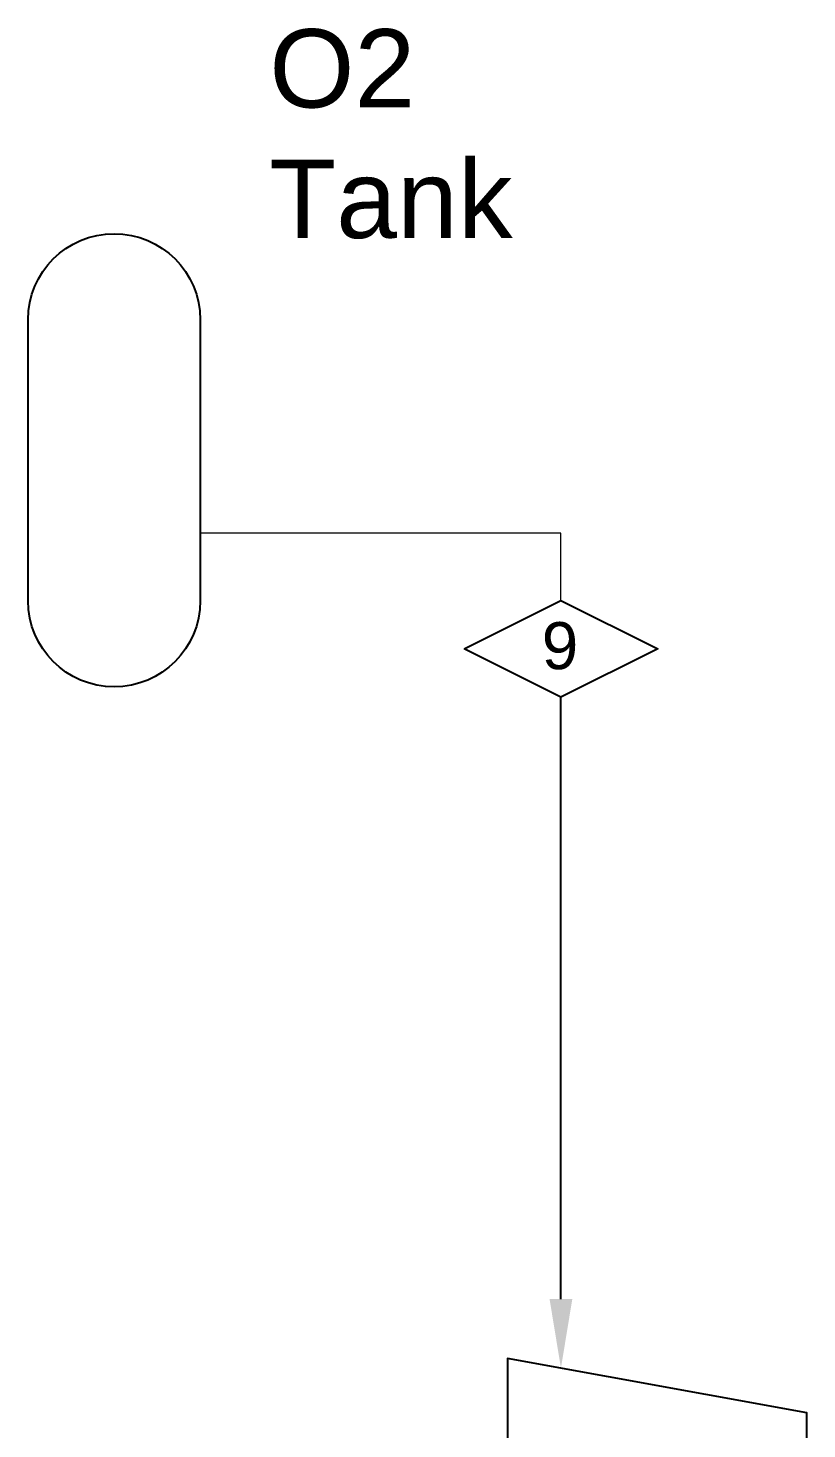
# Model space of a CAD drawing. Header units: millimetres. Extents: x 0 to 796, y 0 to 327.
# Drawn here: x 83.11 to 107.96, y 115.72 to 160.44 of the extents above; entities that cross this region are included whole.
import ezdxf
from ezdxf import colors
from ezdxf.entities.mleader import LeaderData, LeaderLine
from ezdxf.enums import TextEntityAlignment as Align
from ezdxf.math import Vec2, Vec3

# ---------------------------------------------------------------- set-up
doc = ezdxf.new("R2010")
doc.units = ezdxf.units.MM
doc.header["$LTSCALE"] = 0.25
doc.header["$MEASUREMENT"] = 0
doc.styles.get("Standard").update_dxf_attribs({"font": 'arial.ttf', "height": 1.5})

# ---------------------------------------------------------------- blocks, each defined once
blk = doc.blocks.new('Compressor')
blk.add_lwpolyline([(1.458, 1.848), (1.458, 3.43), (-7.223, 5.012), (-7.223, 1.848), (-7.223, -1.316), (1.458, 0.266)], close=True)
blk = doc.blocks.new('Vessel')
blk.add_lwpolyline([(4.231, 4.422), (4.231, 2.485), (4.231, -2.485, -1), (0, -2.485), (0, 2.485), (0, 4.422, -1)], format="xyb", close=True)
blk = doc.blocks.new('DIM')
blk.add_lwpolyline([(0, 0), (3.092, 1.546), (6.185, 0), (3.092, -1.546)], close=True)
blk.add_attdef('1', text='', height=2.5).set_placement((2.878, -1.191), align=Align.CENTER)

msp = doc.modelspace()

# ---------------------------------------------------------------- linework, layer by layer
at = {"lineweight": 9}
for p, q in [((100.112, 144.32), (88.609, 144.32)), ((100.112, 142.172), (100.112, 144.32))]:
    msp.add_line(p, q, dxfattribs=at)

# ---------------------------------------------------------------- block references
for name, p, xscale, yscale, zscale in [('Vessel', (83.113, 145.39), 1.298681497633561, 1.298681497633561, 1.298681497633561), ('Compressor', (106.356, 112.463), 1.1, 1.1, 1.1)]:
    msp.add_blockref(name, p, dxfattribs=dict(at, xscale=xscale, yscale=yscale, zscale=zscale))
ref = msp.add_blockref('DIM', (97.02, 140.626), dxfattribs=at)
ref.add_attrib('1', '9', dxfattribs={"height": 1.5}).set_placement((100.083, 139.979), align=Align.CENTER)

# ---------------------------------------------------------------- texts
at = {"lineweight": 9, "insert": (90.809, 160.408), "char_height": 2.5, "attachment_point": 1}
msp.add_mtext_dynamic_manual_height_columns('O2 Tank', width=6.72886, gutter_width=1, heights=[0], dxfattribs=at)

# ---------------------------------------------------------------- leaders
at = {"lineweight": 9}
ml = msp.add_multileader_mtext('Standard', dxfattribs=at)
ml.set_content('')
ml.set_leader_properties()
ml.build(insert=Vec2(0, 0))
ml.multileader.update_dxf_attribs({"has_dogleg": 0, "dogleg_length": 0, "arrow_head_size": 2.205})
ctx = ml.context
ctx.base_point, ctx.char_height, ctx.arrow_head_size, ctx.landing_gap_size, ctx.plane_origin = Vec3(100.112, 139.079), 0.198, 2.205, 0.099, Vec3(105.177, 117.666)
notes = []
notes.append((ctx, [(1, (1, 1, 0), (100.112, 139.079), (1, 0), 0, [(0, [(100.112, 117.666), (100.112, 139.079)], 0, [])])]))
ctx.mtext, ml.multileader.dxf.content_type = None, 0
for ctx, leaders in notes:
    for number, flags, end, landing, length, lines in leaders:
        leader = LeaderData()
        leader.index, (leader.has_last_leader_line, leader.has_dogleg_vector, leader.attachment_direction) = number, flags
        leader.last_leader_point, leader.dogleg_vector, leader.dogleg_length = Vec3(end), Vec3(landing), length
        for number, points, colour, breaks in lines:
            line = LeaderLine()
            line.index, line.vertices, line.color, line.breaks = number, Vec3.list(points), colors.encode_raw_color(colour), breaks
            leader.lines.append(line)
        ctx.leaders.append(leader)

doc.saveas('drawing.dxf')
